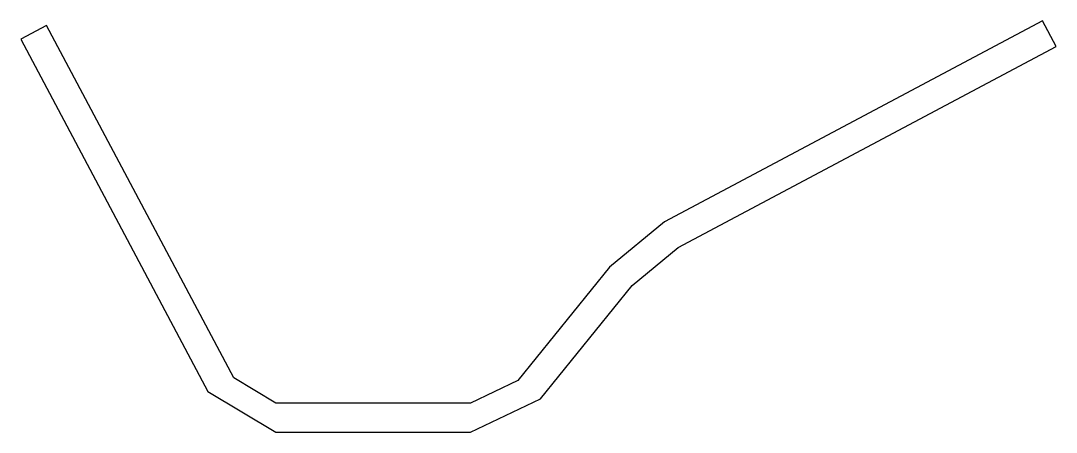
# Model space of a CAD drawing. Header units: millimetres. Extents: x 16.7 to 70, y -1284.6 to -1263.4.
import ezdxf

# ---------------------------------------------------------------- set-up
doc = ezdxf.new("R2010")
doc.units = ezdxf.units.MM

msp = doc.modelspace()

# ---------------------------------------------------------------- linework, layer by layer
msp.add_lwpolyline([(18.072, -1263.681), (16.747, -1264.385), (26.372, -1282.486), (29.867, -1284.586), (34.867, -1284.586), (39.867, -1284.586), (43.46, -1282.872), (48.179, -1277.044), (50.543, -1275.095), (69.968, -1264.767), (69.264, -1263.442), (49.839, -1273.771), (47.014, -1276.1), (42.294, -1281.928), (39.867, -1283.086), (34.867, -1283.086), (29.867, -1283.086), (27.696, -1281.782), (18.072, -1263.681)])

doc.saveas('drawing.dxf')
